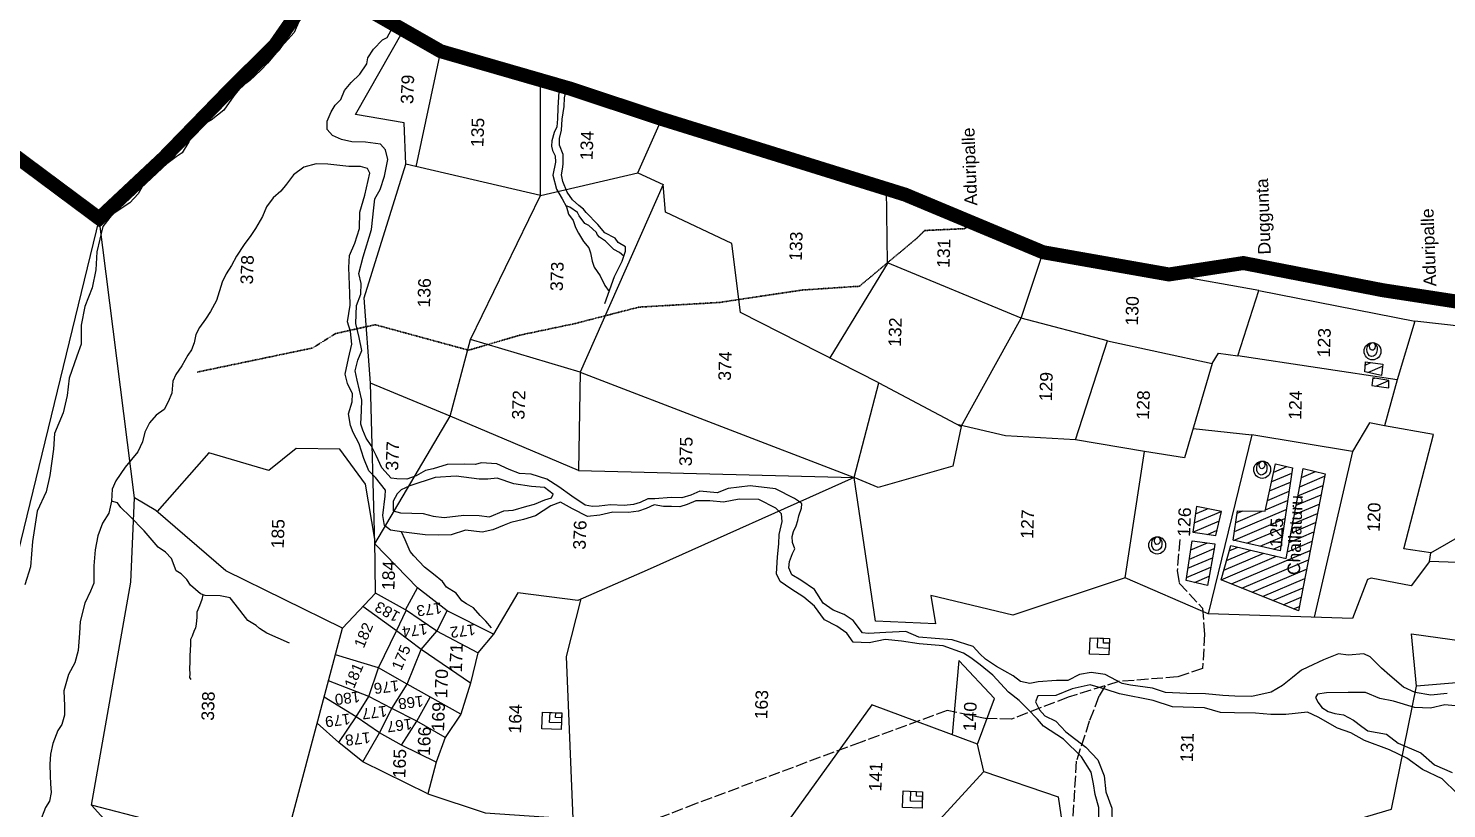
# Model space of a CAD drawing. Header units: inches. Extents: x 342704 to 348847, y 1587316 to 1596013.
# Drawn here: x 346121 to 347589, y 1593600 to 1594408 of the extents above; entities that cross this region are included whole.
import ezdxf

# ---------------------------------------------------------------- set-up
doc = ezdxf.new("R2010")
doc.units = ezdxf.units.IN
doc.header["$MEASUREMENT"] = 0
for name, pattern in [('ACAD_ISO02W100', [15, 12, -3]), ('ACAD_ISO03W100', [30, 12, -18]), ('ACAD_ISO07W100', [3, 0, -3]), ('BORDER', [1.75, 0.5, -0.25, 0.5, -0.25, 0, -0.25])]:
    doc.linetypes.add(name, pattern=pattern)
for name, color, linetype in [('CARTTRACK', 30, 'ACAD_ISO02W100'), ('NALA', 4, 'Continuous'), ('ROUND WELL', 5, 'Continuous'), ('SQUAREWELL', 5, 'Continuous'), ('SURVEY_BND', 7, 'Continuous'), ('SURVEY_NO', 7, 'Continuous'), ('VILLAGE_AREA', 1, 'Continuous')]:
    doc.layers.add(name, color=color, linetype=linetype)
doc.layers.add('FOOTPATH', color=150, linetype='ACAD_ISO07W100', lineweight=30)
doc.layers.add('VILL_BOUNDARY', color=6, linetype='BORDER', lineweight=30)
doc.styles.get("Standard").update_dxf_attribs({"font": 'arial.ttf'})

msp = doc.modelspace()

# ---------------------------------------------------------------- hatches: boundary and pattern name
at = {"layer": 'VILLAGE_AREA'}
h = msp.add_hatch(dxfattribs=at)
h.set_pattern_fill('ANSI31', color=256, scale=65.076057, angle=157.9733, style=0)
h.set_pattern_definition([(202.97328, (346991.98, 1585218.805), (3.1749125, -7.489335), [])])
h.paths.add_polyline_path([(347366, 1593872.9), (347355.9, 1593837.3), (347436.1, 1593805.2), (347463.6, 1593947), (347440.9, 1593952.4), (347423.2, 1593859.3)])
h.paths.add_polyline_path([(347326.1, 1593877.6), (347319.6, 1593836.4), (347341.9, 1593831.3), (347349.1, 1593871.5), (347349.4, 1593874.5)])
h.paths.add_polyline_path([(347330.6, 1593913.1), (347326.7, 1593886.6), (347350.4, 1593883), (347356.4, 1593907.8)])
h.paths.add_polyline_path([(347372.9, 1593908.8), (347368.3, 1593878.2), (347417.1, 1593867.4), (347429.8, 1593953), (347412.4, 1593957.3), (347401.4, 1593908.2)])
h.paths.add_polyline_path([(347513, 1594046.3), (347512.1, 1594038.3), (347529.5, 1594036.1), (347529.7, 1594043.5)])
h.paths.add_polyline_path([(347505.4, 1594062.7), (347504.6, 1594052.5), (347521.9, 1594048.8), (347523.3, 1594060.5)])
h.paths.add_polyline_path([(347441.1, 1593838.4), (347444.2, 1593926.2), (347423.8, 1593927), (347420.7, 1593839.1)], flags=24)
h.paths.add_polyline_path([(347422.6, 1593867.4), (347423.8, 1593902.8), (347404, 1593903.5), (347402.8, 1593868.1)], flags=25)

# ---------------------------------------------------------------- linework, layer by layer
at = {"layer": 'CARTTRACK'}
for points in [[(347313.3, 1593879), (347310.4, 1593846.4), (347312.6, 1593833.9), (347336.6, 1593808), (347338.9, 1593780.9), (347336.8, 1593745.6), (347310.7, 1593736.8), (347249.9, 1593731.9), (347197.6, 1593715.8), (347139, 1593693.1), (347111.8, 1593693.8), (347072.4, 1593701.9), (346983.2, 1593669.4), (346812.5, 1593605.6), (346693, 1593559.5)], [(347236, 1593727.6), (347229.5, 1593716.8), (347219.5, 1593690.8), (347206, 1593649.4), (347200.4, 1593561.4), (347202.4, 1593539.5), (347195.5, 1593490.6), (347190.2, 1593465.4), (347203.8, 1593393.3), (347210.8, 1593339.4), (347221.6, 1593244.8), (347222.1, 1593169), (347215.1, 1593117.9), (347201.4, 1593076.6), (347200.2, 1593062.9), (347199.9, 1593041.3), (347247.7, 1592926.4), (347301.5, 1592809.9), (347345.3, 1592721.8)]]:
    msp.add_lwpolyline(points, dxfattribs=at)
at = {"layer": 'FOOTPATH', "ltscale": 0.002}
msp.add_lwpolyline([(347100.2, 1594206.1), (347090, 1594200.7), (347049.1, 1594198.8), (347041.1, 1594190.9), (346981.5, 1594141.1), (346922.5, 1594137.2), (346836.4, 1594124.3), (346753.3, 1594119.5), (346687.1, 1594102.5), (346629.7, 1594090.4), (346576.9, 1594074.9), (346480.1, 1594101.3), (346439, 1594092), (346415.5, 1594077.2), (346295.8, 1594052.2)], dxfattribs=at)
at = {"layer": 'NALA'}
for points in [[(346401.9, 1594416.4), (346396.3, 1594403.8), (346383.2, 1594389.1), (346368.6, 1594372.1), (346361.9, 1594364.8), (346350.6, 1594353.9), (346341.2, 1594347.3), (346333.8, 1594338.2), (346323.4, 1594323.5), (346310.4, 1594313.1), (346294.7, 1594304.5), (346287.2, 1594290.4), (346280.4, 1594279.2), (346274.3, 1594275.1), (346257.6, 1594262.7), (346241.9, 1594248.9), (346235, 1594236.8), (346226.3, 1594227.6), (346207.8, 1594215.4), (346198.2, 1594203), (346192, 1594176.6), (346191.2, 1594158.2), (346187.1, 1594139.5), (346179.5, 1594120.3), (346175.9, 1594100.9), (346175.9, 1594081.1), (346171.2, 1594068.9), (346163.6, 1594046), (346161.5, 1594028), (346157.1, 1594010.1), (346148.1, 1593988.7), (346147.2, 1593972.6), (346143.4, 1593945.1), (346139.7, 1593928.3), (346130.2, 1593908.2), (346125.3, 1593877), (346123.3, 1593850.8), (346117.6, 1593832)], [(347589.8, 1593719.6), (347572.9, 1593717.8), (347557, 1593720.8), (347544.6, 1593726.2), (347530.5, 1593738.4), (347522, 1593745.7), (347510.2, 1593757.5), (347503.8, 1593760.8), (347487.5, 1593759.2), (347477.4, 1593760.6), (347462, 1593754.5), (347445.7, 1593747), (347439.1, 1593743.6), (347429.9, 1593736.1), (347419.6, 1593727.9), (347407.7, 1593720.9), (347387.9, 1593716.6), (347370, 1593716.7), (347357.6, 1593717.5), (347339.7, 1593719.2), (347320.4, 1593719.7), (347298.3, 1593720.8), (347284.8, 1593725), (347262, 1593728.1), (347253.4, 1593730.1), (347235.8, 1593739.3), (347221.5, 1593741.2), (347209.4, 1593739.4), (347197.2, 1593733.2), (347185.4, 1593733.2), (347166.6, 1593731.8), (347157.8, 1593730.1), (347148.1, 1593732.1), (347140.7, 1593737.9), (347123.4, 1593747.4), (347111.9, 1593755.2), (347106.1, 1593760.7), (347099.1, 1593768.1), (347077.5, 1593775.3), (347060.1, 1593776.6), (347043.1, 1593777.9), (347029.6, 1593783.7), (347008.9, 1593782.9), (346990.4, 1593781.7), (346984.7, 1593782.4), (346975.2, 1593795.1), (346965.6, 1593801.5), (346954.5, 1593805.9), (346943.9, 1593813.1), (346935, 1593827.2), (346920.9, 1593836.8), (346911.6, 1593842.3), (346908.6, 1593849.5), (346909.3, 1593856.3), (346912.3, 1593864.4), (346914.5, 1593869.4), (346912.4, 1593875.8), (346911.9, 1593882.1), (346913.2, 1593887.3), (346915.9, 1593893), (346917.6, 1593898.8), (346918.9, 1593903.5), (346921.6, 1593911.4), (346921.9, 1593915.8), (346919.5, 1593917.9), (346914.3, 1593921.5), (346894.5, 1593931.5), (346868.4, 1593934.4), (346845.6, 1593931.7), (346834.4, 1593927.3), (346816.3, 1593929.1), (346806.9, 1593924.9), (346797.7, 1593922.2), (346786.5, 1593922.6), (346769.6, 1593921.2), (346762.6, 1593921.1), (346754.5, 1593917.4), (346747.8, 1593915.1), (346738.1, 1593914.3), (346723.7, 1593915), (346712.2, 1593913.6), (346705.2, 1593913.2), (346697.7, 1593914.5), (346683.7, 1593923.9), (346670.2, 1593933.5), (346658, 1593941.5), (346641.6, 1593946.5), (346629.7, 1593947.4), (346618.8, 1593951.4), (346606.2, 1593957.2), (346590, 1593958.3), (346584.2, 1593956.5), (346572.9, 1593957.1), (346554.9, 1593956.6), (346540.3, 1593952.1), (346532.4, 1593950.5), (346522.7, 1593945), (346512.9, 1593941.4), (346502.7, 1593941.7), (346496.6, 1593942.3), (346487.1, 1593953.1), (346481.3, 1593966), (346476.2, 1593976.4), (346470.9, 1593983.7), (346467.4, 1593992.3), (346465.4, 1593998.3), (346465.9, 1594012.5), (346466.4, 1594023.1), (346461.7, 1594043.9), (346459.6, 1594053.5), (346462.4, 1594064.6), (346466.4, 1594074.5), (346463.8, 1594088.1), (346460.1, 1594102.5), (346461, 1594121.1), (346465.2, 1594132.9), (346465.8, 1594143.9), (346463.3, 1594154.4), (346467.7, 1594171.5), (346476.3, 1594199.9), (346478.8, 1594222.2), (346479.7, 1594231.7), (346485.5, 1594241.3), (346490, 1594255.2), (346493.4, 1594272.4), (346490.8, 1594282.3), (346485.9, 1594288.2), (346470.1, 1594290.3), (346456.1, 1594290.6), (346445.2, 1594292.9), (346435.9, 1594297.2), (346430.4, 1594303.5), (346430.5, 1594312), (346434.5, 1594321.7), (346438.9, 1594328.6), (346444.8, 1594334.5), (346448.3, 1594343.8), (346455.3, 1594351.9), (346464.5, 1594360.5), (346471.7, 1594371.3), (346472.5, 1594377.5), (346478.5, 1594386.6), (346487.9, 1594396.3), (346492.6, 1594398.7), (346496.6, 1594406.1), (346499.7, 1594411.9)], [(346669.6, 1594349.2), (346670.4, 1594342.8), (346669.4, 1594325.8), (346669, 1594314.3), (346668.2, 1594306.2), (346665.5, 1594300.2), (346663, 1594291.7), (346662.8, 1594286.2), (346663.8, 1594281.6), (346666.6, 1594276.1), (346666.8, 1594269.6), (346664.2, 1594256), (346667.9, 1594241.5), (346673.8, 1594231.4), (346678.3, 1594223.3), (346680.4, 1594215.8), (346685.3, 1594209.2), (346687.5, 1594202), (346690.8, 1594196.2), (346695.9, 1594187.3), (346701.5, 1594180.7), (346703, 1594175.6), (346704.8, 1594167), (346707, 1594160.7), (346713.2, 1594151.9), (346717.9, 1594141.8), (346722.5, 1594135.7)], [(346718, 1594123.3), (346728.1, 1594151.2), (346735.9, 1594166.9), (346739.5, 1594177.3), (346739.5, 1594181.9), (346731.6, 1594186.4), (346728.5, 1594190.8), (346717.8, 1594196.5), (346710.7, 1594204.9), (346698.8, 1594217.3), (346695.9, 1594220.9), (346690.9, 1594224.7), (346684.5, 1594230.7), (346679.1, 1594238.5), (346674.5, 1594249.4), (346673, 1594256.4), (346674.1, 1594262.2), (346674.9, 1594267.5), (346674.9, 1594277.4), (346671.2, 1594287.2), (346671.2, 1594294.1), (346673.2, 1594302.7), (346673.7, 1594314), (346675.8, 1594327.1), (346676.3, 1594336.2), (346678.6, 1594346.6)], [(347229.4, 1593587.5), (347229.2, 1593601.6), (347225.4, 1593615.1), (347224, 1593626), (347221.5, 1593638.1), (347211.3, 1593654), (347192.7, 1593672.5), (347172, 1593685.9), (347165.7, 1593693), (347155.7, 1593703.4), (347146.8, 1593712.2), (347135.7, 1593720.9), (347119.8, 1593738.6), (347106.6, 1593749.1), (347096.7, 1593756.5), (347089.4, 1593761.4), (347068.3, 1593769), (347043.5, 1593771), (347025.2, 1593773.9), (347008.2, 1593775.4), (346991.6, 1593771.9), (346975.1, 1593772.9), (346968.4, 1593781.9), (346958.1, 1593789.2), (346945.3, 1593796), (346935.1, 1593809.9), (346923.9, 1593819.2), (346910.4, 1593827.9), (346899.3, 1593835.6), (346895.7, 1593843.4), (346896.8, 1593860.9), (346898.2, 1593874.6), (346898.5, 1593884.1), (346901.5, 1593897.7), (346900.7, 1593905.5), (346895.1, 1593911.3), (346877.3, 1593920.5), (346856.9, 1593920.9), (346840.8, 1593917.8), (346826.7, 1593919), (346812, 1593919.1), (346803.2, 1593915.2), (346795.5, 1593912.8), (346787.1, 1593913.1), (346778.7, 1593913.2), (346769.2, 1593914.8), (346760.6, 1593911.1), (346752.7, 1593908.2), (346742.6, 1593907.1), (346726.3, 1593907.2), (346712.9, 1593904.1), (346700.1, 1593902.8), (346684.6, 1593910.8), (346671.9, 1593917.8), (346662, 1593913.7), (346646.1, 1593903.5), (346633.8, 1593899.6), (346620.6, 1593896.7), (346613.9, 1593893.8), (346602, 1593888.9), (346591.1, 1593886.5), (346573.7, 1593888.6), (346558.9, 1593883.8), (346546.2, 1593883.4), (346531.8, 1593883.9), (346509.8, 1593886.6), (346496, 1593888.6), (346490, 1593893.5), (346488.3, 1593903.9), (346490.4, 1593923.8), (346490.9, 1593930.2), (346480.7, 1593943.3), (346473.5, 1593950.2), (346468.4, 1593962.7), (346463.5, 1593978.1), (346457.5, 1593989.8), (346454.6, 1593996.9), (346452.5, 1594008.9), (346456.4, 1594021.3), (346456.7, 1594029.7), (346451.7, 1594040.6), (346449.1, 1594050.2), (346452.6, 1594066.3), (346456.1, 1594081.3), (346454.5, 1594094.3), (346451.4, 1594104.2), (346454.3, 1594121.4), (346453.9, 1594133.7), (346453, 1594160.5), (346453.8, 1594173), (346459.2, 1594185.6), (346463.9, 1594200.7), (346464.5, 1594217.8), (346469.5, 1594235.4), (346474.7, 1594258.2), (346472.1, 1594262.9), (346465.1, 1594264.9), (346452.9, 1594265.1), (346431.2, 1594267.6), (346419.2, 1594267.8), (346406.5, 1594264.5), (346395.5, 1594256.5), (346388.4, 1594246.8), (346382.5, 1594239.4), (346374.5, 1594232.5), (346367.6, 1594223.4), (346363.4, 1594213.2), (346356.3, 1594200.8), (346351.5, 1594193.5), (346344.6, 1594184.3), (346336.7, 1594172.2), (346331.4, 1594162.6), (346325.9, 1594153.8), (346321.7, 1594145.2), (346315.8, 1594126.4), (346309.7, 1594115.1), (346304.7, 1594107.1), (346298.4, 1594098.4), (346294.6, 1594091.3), (346292.9, 1594082.7), (346290, 1594075.4), (346286.4, 1594069.9), (346279.9, 1594058.6), (346274, 1594049.6), (346270.9, 1594042.7), (346269.6, 1594030.3), (346266, 1594021.3), (346261.7, 1594013.4), (346253.4, 1594007.6), (346246.7, 1593999.9), (346241.6, 1593990.1), (346239.3, 1593980.2), (346234.6, 1593969.7), (346221.3, 1593953.8), (346211.8, 1593939.7), (346208, 1593931.2), (346207.3, 1593918.8), (346204.6, 1593906.2), (346198.1, 1593895.9), (346193, 1593882.7), (346190.2, 1593868.3), (346189, 1593851.7), (346188.8, 1593833.9), (346185.5, 1593825.5), (346179.7, 1593813), (346174.8, 1593794.1), (346174, 1593781.9), (346172.7, 1593764.2), (346169.2, 1593751.4), (346162.6, 1593739.2), (346157.9, 1593722.4), (346158.6, 1593706.9), (346158.5, 1593697.2), (346155.8, 1593687.5), (346151.7, 1593681.4), (346146.5, 1593667.7), (346144, 1593656.7), (346143.3, 1593646.3), (346143.7, 1593634.5), (346144.2, 1593626.1), (346144.7, 1593617), (346143.2, 1593608.3), (346138.9, 1593601.5), (346133.2, 1593586.3)], [(346737.7, 1594172.1), (346733, 1594176), (346727.2, 1594179.3), (346723, 1594183.3), (346718.5, 1594187.7), (346712.4, 1594191.8), (346710.1, 1594194.8), (346709.3, 1594196.7), (346701.4, 1594203.8), (346697.3, 1594206.2), (346691.3, 1594213.9), (346689.8, 1594217.3), (346681.7, 1594222.9), (346677.8, 1594224.2)], [(346664.6, 1593925.8), (346655.5, 1593932.8), (346641.9, 1593933.9), (346623.6, 1593936.6), (346606.6, 1593942.4), (346596.7, 1593941.3), (346587.7, 1593941.4), (346564.2, 1593944.5), (346542.2, 1593943), (346516, 1593934.6), (346507.2, 1593930.5), (346502.9, 1593926.3), (346498.9, 1593918.6), (346498.8, 1593908.7), (346506.6, 1593906.6), (346529.9, 1593905.8), (346540.2, 1593903.1), (346551.8, 1593901.6), (346572, 1593904.3), (346588, 1593903.8), (346598.4, 1593902.5), (346613.3, 1593908.7), (346622.9, 1593909.2), (346637.3, 1593913.4), (346645.2, 1593915.4), (346655.9, 1593920), (346662.9, 1593922.1), (346664.6, 1593925.8)], [(346391.5, 1593771.7), (346368.2, 1593782.2), (346360.5, 1593786.8), (346356.9, 1593790), (346348.5, 1593795.2), (346335.3, 1593812.1), (346330.1, 1593818.6), (346319.7, 1593820.7), (346304.3, 1593821), (346299.4, 1593822.7), (346289.2, 1593831.8), (346285.1, 1593837.5), (346279.4, 1593843.4), (346274.1, 1593846.7), (346269.2, 1593859.2), (346263.2, 1593866), (346255.7, 1593871), (346240.9, 1593887.9), (346226.1, 1593903.3), (346216.8, 1593912), (346213.4, 1593916.9), (346207.3, 1593918.8)], [(346600.7, 1593787.6), (346594.6, 1593794.3), (346588.9, 1593800.5), (346581.9, 1593808.4), (346574.6, 1593812.5), (346570, 1593815.6), (346564.1, 1593823.4), (346554.2, 1593829.7), (346549.9, 1593835.4), (346540.7, 1593843.2), (346531.2, 1593850.3), (346520.3, 1593862.2), (346516.4, 1593866.6), (346511.4, 1593878.6), (346507.5, 1593887)], [(346301.9, 1593821.8), (346300.9, 1593817), (346298.2, 1593810.3), (346295.7, 1593803.8), (346295.5, 1593798.1), (346294.9, 1593791.6), (346294.3, 1593787.3), (346292.7, 1593784.8), (346290.7, 1593779), (346289.2, 1593775.4), (346288.9, 1593769.8), (346288.7, 1593764.7), (346288.4, 1593758.4), (346288.3, 1593752.3), (346288.1, 1593745.2), (346288.3, 1593740.1), (346288.1, 1593736.2), (346289.3, 1593734)], [(347600.2, 1593616.2), (347584.7, 1593631.3), (347564.6, 1593641.1), (347548.2, 1593652.8), (347530.4, 1593661.2), (347504.5, 1593670.8), (347490.2, 1593679), (347476.6, 1593683.6), (347456.4, 1593695), (347445.5, 1593700.4), (347422.9, 1593697.8), (347407.3, 1593697.9), (347391.5, 1593699.4), (347369.7, 1593699.7), (347355.4, 1593699.9), (347338.6, 1593704.9), (347305.6, 1593705.8), (347285.6, 1593712.2), (347250.7, 1593719.1), (347236.9, 1593723.7), (347220.5, 1593728.6), (347201.7, 1593724.5), (347184.9, 1593717.4), (347166.1, 1593717.3), (347163.9, 1593711.1), (347167.9, 1593702.7), (347173.3, 1593696.4), (347184.7, 1593691), (347195.2, 1593680), (347215.9, 1593664.2), (347228.4, 1593650.8), (347234.8, 1593634.4), (347236.7, 1593617.8), (347242.7, 1593601), (347243, 1593583)], [(347608.9, 1593705.7), (347587.4, 1593707.8), (347572.8, 1593704.5), (347556, 1593705.1), (347534.4, 1593711.5), (347520.1, 1593714.3), (347505.3, 1593720.8), (347487.4, 1593720.5), (347465, 1593720.2), (347455.7, 1593718.9), (347453.7, 1593715.3), (347456.3, 1593710.2), (347460.2, 1593705.1), (347466.6, 1593701), (347473.6, 1593698.9), (347482.6, 1593697.5), (347493.1, 1593692.1), (347501.5, 1593685.5), (347507.8, 1593680.9), (347527, 1593677.5), (347539.3, 1593668.2), (347562.6, 1593658.1), (347576.8, 1593645.9), (347595.2, 1593637.8)]]:
    msp.add_lwpolyline(points, dxfattribs=at)
at = {"layer": 'ROUND WELL'}
for centre, major_axis, ratio in [((347512.7, 1594073.8), (0.17, 8.95), 0.976171), ((347512.3, 1594075.6), (0.61, 7.18), 0.742773), ((347512.6, 1594078.8), (0.25, 4), 0.731939), ((347398.5, 1593951.2), (0.17, 8.95), 0.976171), ((347398.1, 1593952.9), (0.61, 7.18), 0.742773), ((347398.4, 1593956.1), (0.25, 4), 0.731939), ((347289.8, 1593872.9), (0.17, 8.95), 0.976171), ((347289.4, 1593874.7), (0.61, 7.18), 0.742773), ((347289.8, 1593877.9), (0.25, 4), 0.731939)]:
    msp.add_ellipse(centre, major_axis=major_axis, ratio=ratio, dxfattribs=at)
at = {"layer": 'SQUAREWELL'}
for points in [[(347219.8, 1593760.3), (347220.4, 1593777.3), (347240.4, 1593776.6), (347239.8, 1593759.6)], [(347227.9, 1593766.7), (347228.2, 1593777.1), (347240.4, 1593776.6), (347240.1, 1593766.3)], [(347234.1, 1593771.8), (347234.3, 1593776.8), (347240.4, 1593776.6), (347240.3, 1593771.6)], [(346652.7, 1593683.1), (346653.3, 1593700.2), (346673.4, 1593699.5), (346672.8, 1593682.4)], [(346660.8, 1593689.5), (346661.2, 1593699.9), (346673.4, 1593699.5), (346673, 1593689.1)], [(346667, 1593694.6), (346667.2, 1593699.7), (346673.4, 1593699.5), (346673.2, 1593694.4)], [(347026.2, 1593601.7), (347026.8, 1593618.8), (347046.9, 1593618), (347046.3, 1593601)], [(347034.3, 1593608.1), (347034.7, 1593618.5), (347046.9, 1593618), (347046.5, 1593607.7)], [(347040.5, 1593613.2), (347040.7, 1593618.3), (347046.9, 1593618), (347046.7, 1593613)]]:
    msp.add_lwpolyline(points, close=True, dxfattribs=at)
at = {"layer": 'SURVEY_BND'}
for points in [[(346480, 1593874.5), (346475.4, 1594040.7), (346468.9, 1594129), (346511.9, 1594267.3), (346510.3, 1594310.1), (346459.9, 1594319), (346509.6, 1594406.3)], [(346522.6, 1594264.8), (346548.1, 1594384.3)], [(346651.5, 1594234.9), (346651.5, 1594354.4)], [(346651.5, 1594234.9), (346752.1, 1594258.6), (346776.9, 1594314.2)], [(346557.7, 1594006.6), (346579, 1594086.1), (346651.5, 1594234.9), (346511.9, 1594267.3)], [(346752.1, 1594258.6), (346778.2, 1594246.4), (346692.4, 1594052.1), (346579, 1594086.1)], [(346692.4, 1594052.1), (346976.2, 1593943.3), (347001.7, 1594041.1), (346858.3, 1594114.1), (346849.3, 1594185.2), (346780.9, 1594217.8), (346778.2, 1594246.4)], [(347001.7, 1594041.1), (347086.9, 1593996.1), (347149, 1594108.1), (347010.7, 1594165.5), (347009.6, 1594241.9)], [(346173.5, 1592732), (346182.6, 1592949.3), (346174.7, 1593123.3), (346253.9, 1593262.7), (346276.8, 1593404.8), (346293.1, 1593486), (346186.7, 1593603.9), (346227.3, 1593834.7), (346231.2, 1593922.2), (346194.5, 1594211.3), (346085.2, 1593762.9), (346028.4, 1593493.6), (345986.5, 1593279), (346022.7, 1593235.9), (346070.3, 1593163.6), (346078.1, 1593151.6), (346103.1, 1593059.9), (346077.6, 1592874.5), (346072.7, 1592508.2)], [(347011.3, 1594166), (346951, 1594066.9)], [(347149, 1594108.1), (347171.6, 1594176.3)], [(347346.8, 1594061.3), (347353.1, 1594071.7), (347373.3, 1594069.2), (347395.1, 1594136.6), (347302, 1594153.3)], [(347395.1, 1594136.6), (347556.5, 1594104.8), (347538.1, 1594044.3), (347373.3, 1594069.2)], [(347205.3, 1593982), (347238.3, 1594084.6), (347149, 1594108.1)], [(347572.9, 1593865.2), (347645.2, 1593906.6), (347653.2, 1593963.1), (347685.3, 1594090.5), (347556.5, 1594104.8)], [(347238.3, 1594084.6), (347346.8, 1594061.3), (347318.2, 1593963.6), (347276.5, 1593970.2)], [(346692.4, 1594052.1), (346690.8, 1593950.4), (346557.7, 1594006.6)], [(346480, 1593874.5), (346557.7, 1594006.6), (346475.4, 1594040.7)], [(347538.1, 1594044.3), (347525.2, 1593996.6), (347509.4, 1593999.8), (347492, 1593969.9), (347387.6, 1593987.3)], [(347086.9, 1593996.1), (347078.2, 1593954.8), (347000.9, 1593932.8), (346976.2, 1593943.3)], [(347256.5, 1593839.4), (347276.5, 1593970.2), (347205.3, 1593982), (347132.8, 1593986.2), (347084.2, 1593997.5)], [(347327.1, 1593994), (347387.6, 1593987.3), (347342.4, 1593802.2)], [(347571.6, 1593856.3), (347572.9, 1593865.2), (347545.2, 1593869.2), (347575.9, 1593987.6), (347525.2, 1593996.6)], [(346446.5, 1593787.3), (346480.4, 1593823.4), (346479.9, 1593879.2), (346470.3, 1593936.3), (346443.6, 1593972.4), (346398.3, 1593973.2), (346370.3, 1593950.4), (346308.1, 1593968.6), (346254.5, 1593907.9)], [(347492, 1593969.9), (347452.4, 1593798.6)], [(346690.8, 1593950.4), (346976.2, 1593943.3), (346761.8, 1593847.2), (346689.9, 1593816), (346627.9, 1593823.7), (346602.8, 1593781.1), (346554.9, 1593805.1), (346524.1, 1593828.9), (346480, 1593874.5)], [(347418.2, 1593462.2), (347430.5, 1593566.7), (347433.2, 1593570.5), (347532.5, 1593599.9), (347558.1, 1593727.3), (347553, 1593781.5), (347634.8, 1593770.1), (347659.2, 1593853.2), (347571.6, 1593856.3), (347552.7, 1593831.1), (347511.4, 1593839), (347507.5, 1593837.6), (347492, 1593797.3), (347342.4, 1593802.2), (347256.5, 1593839.4), (347140.2, 1593800.8), (347055.5, 1593821.1), (347060.3, 1593791.7), (346998, 1593794.6), (346976.2, 1593943.3)], [(346385.8, 1593559.3), (346446.5, 1593787.3), (346325.7, 1593846.7), (346253.1, 1593909.1), (346231.2, 1593922.2)], [(347645.2, 1593906.6), (347656.9, 1593905.2), (347700.7, 1593922.7), (347728.4, 1593923.5), (347768.3, 1593921.4), (347761.3, 1593898.5), (347736.7, 1593889.9), (347729.1, 1593806.8), (347741.4, 1593772.3), (347648.8, 1593734.8), (347558.1, 1593727.3)], [(346544, 1593784), (346511.6, 1593806.1), (346524.1, 1593828.9)], [(346511.6, 1593806.1), (346480.4, 1593823.4)], [(346534.8, 1593615.7), (346594, 1593596), (346685.1, 1593589.8), (346678.2, 1593757.8), (346693.4, 1593817.5)], [(346502.3, 1593784.3), (346467.4, 1593809.6)], [(346527.7, 1593765.1), (346502.3, 1593784.3), (346512.2, 1593805.6)], [(346602.8, 1593781.1), (346586.6, 1593761.8), (346544, 1593784), (346554.9, 1593805.1)], [(346513.2, 1593729.1), (346483.5, 1593746), (346502.3, 1593784.3)], [(346586.6, 1593761.8), (346578.8, 1593730.4), (346527.7, 1593765.1), (346544, 1593784)], [(346483.5, 1593746), (346439.1, 1593759.5)], [(346578.8, 1593730.4), (346568.8, 1593698.3), (346513.2, 1593729.1), (346527.7, 1593765.1)], [(346497.6, 1593704.1), (346473.5, 1593716.5), (346483.5, 1593746)], [(347103.9, 1593667), (347121.2, 1593714.4), (347084.4, 1593753.6), (347077.6, 1593676.9)], [(346473.5, 1593716.5), (346432, 1593732.8)], [(346523.4, 1593690.9), (346497.6, 1593704.1), (346513.2, 1593729.1)], [(346460.7, 1593695.3), (346427.4, 1593715.7)], [(346484.6, 1593678.8), (346460.7, 1593695.3), (346473.5, 1593716.5)], [(346568.8, 1593698.3), (346552.6, 1593674), (346523.4, 1593690.9), (346537.2, 1593715.8)], [(346507.6, 1593666), (346484.6, 1593678.8), (346497.6, 1593704.1)], [(347022.3, 1593542.8), (347110.4, 1593638.8), (347103.9, 1593667), (346994.4, 1593707.9), (346887.3, 1593559.4)], [(346442.7, 1593669), (346420.3, 1593688.9)], [(346467.6, 1593648.9), (346442.7, 1593669), (346460.7, 1593695.3)], [(346552.6, 1593674), (346543.2, 1593648.4), (346507.6, 1593666), (346523.4, 1593690.9)], [(346543.2, 1593648.4), (346534.8, 1593615.7), (346467.6, 1593648.9), (346484.6, 1593678.8)], [(347110.4, 1593638.8), (347187.4, 1593612.8), (347197.6, 1593542.5), (347187.5, 1593480.1)], [(346377.7, 1593232.4), (346460.3, 1593426.4), (346453.1, 1593550.5), (346385.8, 1593559.3), (346247.6, 1593588.2), (346186.7, 1593603.9)]]:
    msp.add_lwpolyline(points, dxfattribs=at)
at = {"layer": 'VILL_BOUNDARY', "color": 6, "linetype": 'ACAD_ISO03W100', "lineweight": -2, "ltscale": 3, "const_width": 14.5}
msp.add_lwpolyline([(345201.5, 1594417.8), (345498, 1594373.1), (345579.7, 1594384.3), (345667.6, 1594410.6), (345785.8, 1594410.2), (345855.9, 1594395.2), (346064.9, 1594307.8), (346194.5, 1594211.3), (346261.3, 1594273.9), (346330.7, 1594345.3), (346376.3, 1594390.4), (346422.1, 1594456.3), (346548.1, 1594384.3), (346681.8, 1594345.7), (346776.9, 1594314.2), (347028.9, 1594235.9), (347171.6, 1594176.3), (347302, 1594153.3), (347379, 1594165.1), (347523.3, 1594137), (347689.2, 1594111.5)], dxfattribs=at)
at = {"layer": 'VILLAGE_AREA'}
for points in [[(347504.6, 1594052.5), (347505.4, 1594062.7), (347523.3, 1594060.5), (347521.9, 1594048.8), (347504.6, 1594052.5)], [(347513, 1594046.3), (347512.1, 1594038.3), (347529.5, 1594036.1), (347529.7, 1594043.5), (347513, 1594046.3)], [(347440.9, 1593952.4), (347463.6, 1593947), (347436.1, 1593805.2), (347355.9, 1593837.3), (347366, 1593872.9), (347423.2, 1593859.3), (347440.9, 1593952.4)], [(347429.8, 1593953), (347417.1, 1593867.4), (347368.3, 1593878.2), (347372.9, 1593908.8), (347401.4, 1593908.2), (347412.4, 1593957.3), (347429.8, 1593953)], [(347350.4, 1593883), (347356.4, 1593907.8), (347330.6, 1593913.1), (347326.7, 1593886.6), (347350.4, 1593883)], [(347349.1, 1593871.5), (347341.9, 1593831.3), (347319.6, 1593836.4), (347326.1, 1593877.6), (347349.4, 1593874.5), (347349.1, 1593871.5)]]:
    msp.add_lwpolyline(points, dxfattribs=at)

# ---------------------------------------------------------------- texts
at = {"layer": 'SURVEY_NO'}
for s, height, rotation, p in [('379', 13.02, 87.9733, (346519.6, 1594329.5)), ('135', 13.02, 87.9733, (346592.2, 1594284.9)), ('134', 13.02, 87.9733, (346705.3, 1594271.4)), ('Aduripalle', 13.02, 92.1005, (347103.5, 1594224.8)), ('Duggunta', 13.02, 92.1005, (347407.4, 1594174.1)), ('Aduripalle', 13.02, 92.1005, (347578.7, 1594141.1)), ('133', 13.02, 87.9733, (346921.8, 1594167.1)), ('131', 13.02, 87.9733, (347074.7, 1594159.9)), ('378', 13.02, 87.9733, (346353.6, 1594142.8)), ('373', 13.02, 87.9733, (346674.4, 1594135.9)), ('136', 13.02, 87.9733, (346536.9, 1594119)), ('130', 13.02, 87.9733, (347269.8, 1594100.3)), ('132', 13.02, 87.9733, (347024.4, 1594078.2)), ('123', 13.02, 87.9733, (347468.5, 1594067.3)), ('374', 13.02, 87.9733, (346848.3, 1594043.1)), ('129', 13.02, 87.9733, (347180.7, 1594021.8)), ('372', 13.02, 87.9733, (346634.7, 1594002.9)), ('128', 13.02, 87.9733, (347281.2, 1594002.8)), ('124', 13.02, 87.9733, (347438.8, 1594002.6)), ('377', 13.02, 87.9733, (346504, 1593950.1)), ('375', 13.02, 87.9733, (346807.9, 1593954.7)), ('Challaturu', 13.02, 87.9733, (347437.5, 1593841.9)), ('120', 13.02, 87.9733, (347520.1, 1593886.7)), ('127', 13.02, 87.9733, (347161.4, 1593879.5)), ('126', 13.02, 87.9733, (347323.8, 1593881.7)), ('185', 13.02, 87.9733, (346385.5, 1593869.6)), ('376', 13.02, 87.9733, (346698, 1593868.3)), ('125', 13.02, 87.9733, (347419.2, 1593870.8)), ('184', 13.02, 87.9733, (346500.1, 1593826.4)), ('183', 11.28, 150.9233, (346507, 1593802.7)), ('173', 11.28, 187.146, (346548.6, 1593813.8)), ('182', 11.28, 67.1864, (346468.3, 1593765.7)), ('174', 11.28, 187.146, (346533.6, 1593792.1)), ('172', 11.28, 187.146, (346583.3, 1593791.5)), ('175', 11.28, 67.1864, (346507.2, 1593742.6)), ('171', 13.02, 87.9733, (346570, 1593741.3)), ('181', 11.28, 67.1864, (346458.2, 1593723.9)), ('170', 13.02, 87.9733, (346554.7, 1593714.4)), ('176', 11.28, 187.146, (346504.2, 1593733.4)), ('338', 13.02, 87.9733, (346313.2, 1593691.2)), ('180', 11.28, 187.146, (346463.9, 1593722)), ('168', 11.28, 187.146, (346529.5, 1593717.5)), ('163', 13.02, 87.9733, (346886.1, 1593692.7)), ('140', 13.02, 87.9733, (347101.9, 1593680.4)), ('179', 11.28, 187.146, (346453.8, 1593699)), ('177', 11.28, 187.146, (346491.8, 1593707.1)), ('169', 13.02, 87.9733, (346551.5, 1593680.2)), ('164', 13.02, 87.9733, (346631.2, 1593678)), ('167', 11.28, 187.146, (346517.8, 1593693.8)), ('166', 13.02, 87.9733, (346536.9, 1593654.8)), ('178', 11.28, 187.146, (346474.6, 1593679.8)), ('131', 13.02, 87.9733, (347326.7, 1593648.3)), ('165', 13.02, 87.9733, (346511.4, 1593631.7)), ('141', 13.02, 87.9733, (347004.2, 1593618.1))]:
    msp.add_text(s, height=height, rotation=rotation, dxfattribs=at).set_placement(p)

doc.saveas('drawing.dxf')
